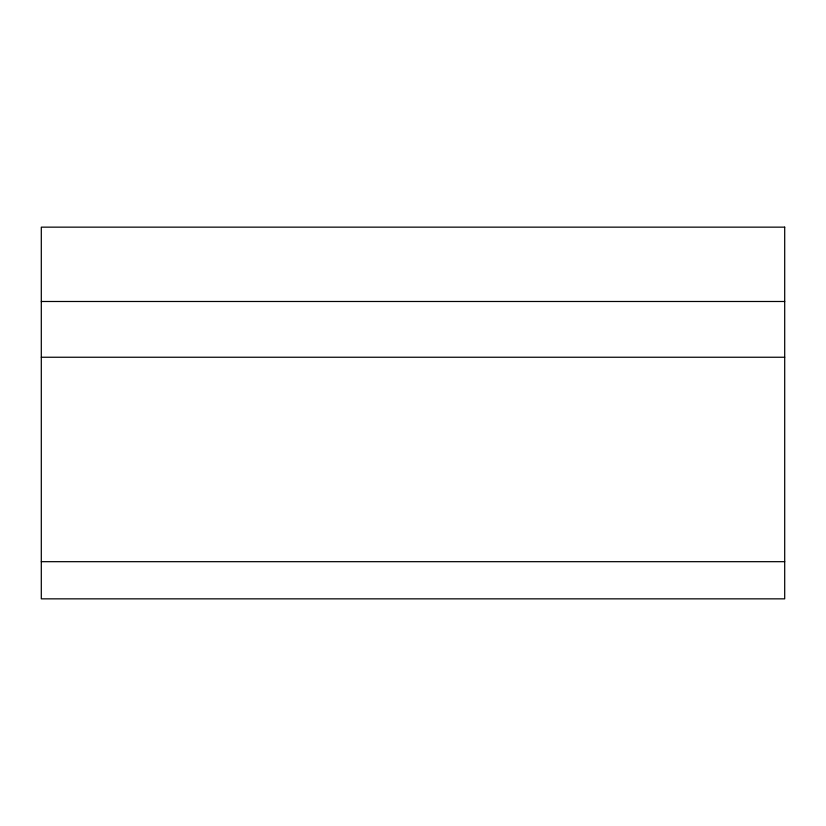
<?xml version="1.0" encoding="UTF-8"?>
<svg xmlns="http://www.w3.org/2000/svg" width="826" height="826" viewBox="0 0 826 826"><rect width="100%" height="100%" fill="white"/><g stroke="black" fill="none" stroke-linecap="round" stroke-linejoin="round"><path stroke-width="1.24" d="M41.3 301.49L784.7 301.49M41.3 357.245L784.7 357.245M41.3 561.68L784.7 561.68M784.7 227.15L41.3 227.15L41.3 598.85L784.7 598.85L784.7 227.15"/></g></svg>
